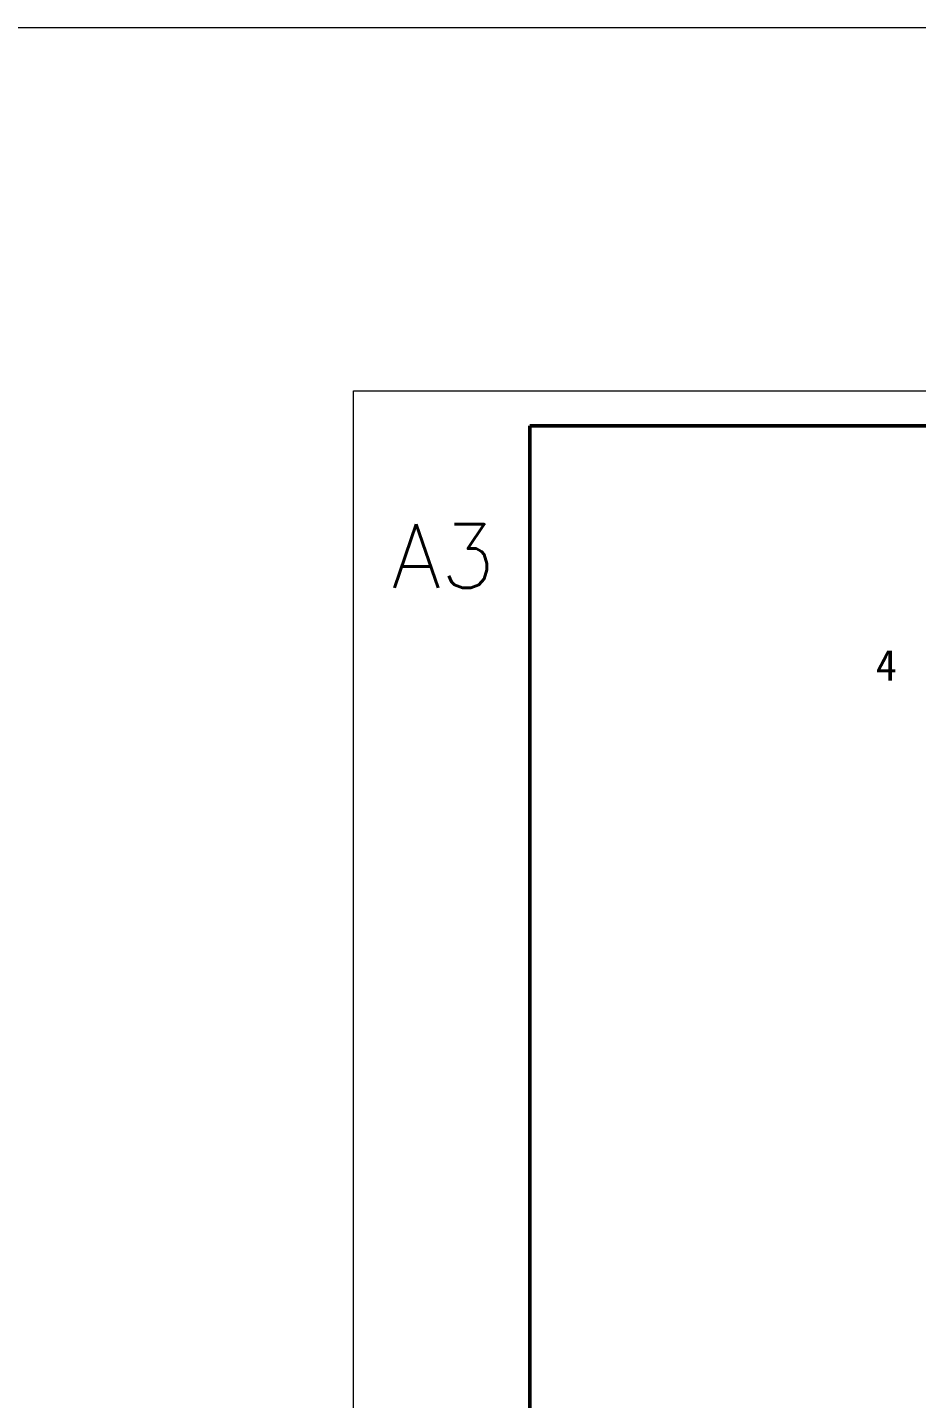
# Model space of a CAD drawing. Header units: millimetres. Extents: x 2517 to 6633, y 792 to 3241.
# Drawn here: x 3155.2 to 3205.7, y 1198.8 to 1276.5 of the extents above; entities that cross this region are included whole.
import ezdxf

# ---------------------------------------------------------------- set-up
doc = ezdxf.new("R2010")
doc.units = ezdxf.units.MM
for name, color, linetype, lineweight in [('实线', 7, 'Continuous', 25), ('尺寸标注', 2, 'Continuous', 9), ('引导线', 6, 'Continuous', 9), ('粗实线', 9, 'Continuous', 50)]:
    doc.layers.add(name, color=color, linetype=linetype, lineweight=lineweight)
doc.styles.add('st', font='txt.shx')
doc.styles.get("Standard").update_dxf_attribs({"font": 'simfang.ttf'})

msp = doc.modelspace()

# ---------------------------------------------------------------- linework, layer by layer
at = {"layer": '尺寸标注', "ltscale": 0.2}
msp.add_line((3054.3981, 1276.5223), (3645.4033, 1276.5223), dxfattribs=at)
at = {"layer": '引导线'}
for p, q in [((3173.7328, 1255.9254), (3341.7328, 1255.9254)), ((3173.7328, 1137.1254), (3173.7328, 1255.9254))]:
    msp.add_line(p, q, dxfattribs=at)
at = {"layer": '粗实线'}
for p, q in [((3183.7328, 1139.1254), (3183.7328, 1253.9254)), ((3183.7328, 1253.9254), (3339.7328, 1253.9254))]:
    msp.add_line(p, q, dxfattribs=at)

# ---------------------------------------------------------------- texts
at = {"layer": '实线', "ltscale": 0.2, "insert": (3175.9095, 1248.3477), "char_height": 3.6, "width": 10, "attachment_point": 1, "style": 'st'}
msp.add_mtext('A3', dxfattribs=at)
at = {"layer": '实线', "insert": (3203.9503, 1240.353), "char_height": 1.75, "width": 19.6855, "attachment_point": 5}
msp.add_mtext('4', dxfattribs=at)

doc.saveas('drawing.dxf')
